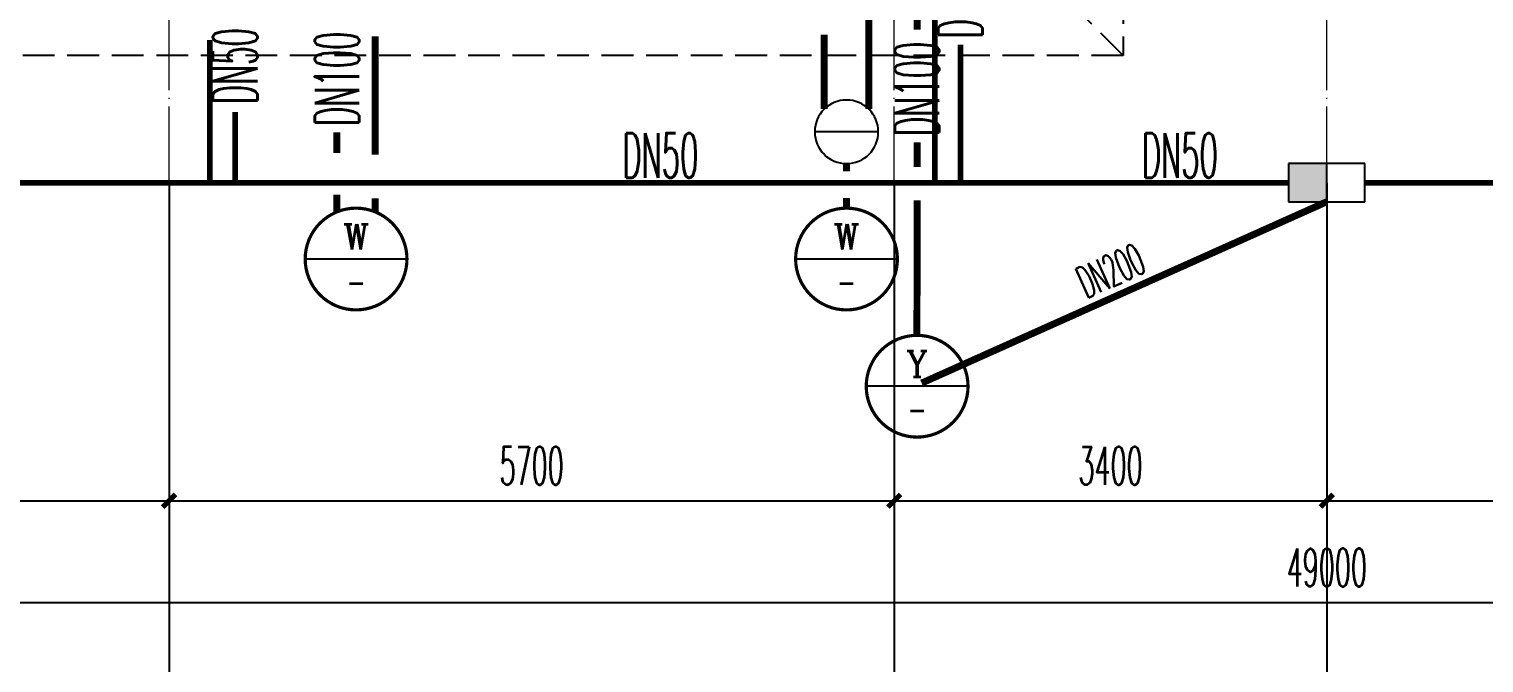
# Model space of a CAD drawing. Extents: x 27938 to 1042331, y -235042 to 1535213.
# Drawn here: x 696617 to 708052, y 667882 to 672865 of the extents above; entities that cross this region are included whole.
import ezdxf
from ezdxf.enums import TextEntityAlignment as Align

# ---------------------------------------------------------------- set-up
doc = ezdxf.new("R2010")
doc.units = 0
doc.header["$LTSCALE"] = 1000
doc.header["$MEASUREMENT"] = 0
doc.linetypes.add('DASH', pattern=[0.35, 0.25, -0.1])
doc.linetypes.add('DOTE', pattern=[2.42, 2, -0.2, 0.02, -0.2])
for name, color, linetype in [('AXIS', 3, 'Continuous'), ('DIM_雨水', 3, 'Continuous'), ('PIPE-凝结', 150, 'N'), ('PIPE-污水', 2, 'W'), ('PIPE-阳台', 132, 'YT'), ('PIPE-雨水', 4, 'Y'), ('TEXT_凝结', 7, 'Continuous'), ('TEXT_污水', 7, 'Continuous'), ('TEXT_雨水', 7, 'Continuous'), ('TWT_雨水口', 4, 'Continuous'), ('WELL_污水', 2, 'Continuous'), ('卫生间', 6, 'Continuous')]:
    doc.layers.add(name, color=color, linetype=linetype)
doc.layers.add('DOTE', color=19, linetype='DOTE', lineweight=9)
doc.styles.add('_TCH_DIM_T3', font='SIMPLEX.shx', dxfattribs={"width": 0.494118, "bigfont": 'GBCBIG.shx'})
doc.styles.add('_TWT_CIRCLE', font='COMPLEX', dxfattribs={"width": 1.1, "height": 3.5, "bigfont": 'HZTXT'})
doc.styles.add('_TWT_PIPEDN', font='SIMPLEX.shx', dxfattribs={"width": 0.6, "oblique": 10, "height": 3, "bigfont": 'HZTXT.shx'})
doc.styles.get("Standard").update_dxf_attribs({"font": 'gbenor.shx', "bigfont": 'gbcbig.shx'})
doc.linetypes.add('N', pattern='A,3,-0.2,["N",Standard,S=0.25,R=0,X=-0.1,Y=-0.115],-0.2', length=3.4)
doc.linetypes.add('W', pattern='A,3,-0.2,["W",Standard,S=0.25,R=0,X=-0.1,Y=-0.115],-0.2', length=3.4)
doc.linetypes.add('Y', pattern='A,3,-0.2,["Y",Standard,S=0.25,R=0,X=-0.1,Y=-0.115],-0.2', length=3.4)
doc.linetypes.add('YT', pattern='A,3,-0.2,["YT",Standard,S=0.25,R=0,X=-0.1,Y=-0.115],-0.35', length=3.55)
doc.dimstyles.new('_TCH_ARCH&&100', dxfattribs={"dimtxt": 297.5, "dimasz": 100, "dimexe": 250, "dimexo": 300, "dimgap": 126.25, "dimtad": 1, "dimdec": 0, "dimzin": 0, "dimdsep": 46, "dimtxsty": '_TCH_DIM_T3', "dimblk": 'ARCHTICK', "dimcen": 0.09, "dimclrt": 4, "dimazin": 2, "dimtfac": 1, "dimtdec": 0, "dimtix": 1, "dimtmove": 2, "dimatfit": 3, "dimfxl": 1, "dimtolj": 1, "dimtzin": 0, "dimarcsym": 0})

# ---------------------------------------------------------------- blocks, each defined once
blk = doc.blocks.new('HFTHFFGHFH')
at = {"layer": 'DOTE', "linetype": 'DOTE', "ltscale": 0.3}
for p, q in [((551617, 594449), (551617, 612949)), ((560717, 594449), (560717, 612949)), ((557317, 594449), (557317, 602649))]:
    blk.add_line(p, q, dxfattribs=at)
blk = doc.blocks.new('BFBTCSD')
at = {"layer": '卫生间', "color": 159, "linetype": 'DASH', "true_color": 0x22346e}
blk.add_line((705217, 672657), (704317, 673557), dxfattribs=at)
blk.add_lwpolyline([(706817, 673857), (705217, 673857), (705217, 672657), (684017, 672657), (684017, 673857), (681417, 673857), (681417, 683557), (683217, 683557), (683217, 684557), (689717, 684557), (689717, 689157), (691417, 689157)], dxfattribs=at)
blk = doc.blocks.new('$TWTSYS$00000190')
blk.add_line((0, 0.5, 0), (0, -0.5, 0))
blk.add_circle((0, 0, 0), 0.5)
blk = doc.blocks.new('_ArchTick')
at = {"color": 0, "linetype": 'ByBlock', "const_width": 0.4}
blk.add_lwpolyline([(-0.5, -0.5), (0.5, 0.5)], dxfattribs=at)
blk = doc.blocks.new('*D857')
at = {"layer": 'AXIS', "color": 0, "lineweight": -2}
for p, q in [((706817, 671357), (706817, 668907)), ((710217, 671357), (710217, 668907)), ((706817, 669157), (710217, 669157))]:
    blk.add_line(p, q, dxfattribs=at)
at = {"layer": 'Defpoints', "color": 0}
for p in [(706817, 671657), (710217, 671657), (710217, 669157)]:
    blk.add_point(p, dxfattribs=at)
at = {"layer": 'AXIS', "color": 0, "lineweight": -2, "xscale": 100, "yscale": 100, "zscale": 100, "rotation": 180}
blk.add_blockref('_ArchTick', (706817, 669157), dxfattribs=at)
at = {"layer": 'AXIS', "color": 0, "lineweight": -2, "xscale": 100, "yscale": 100, "zscale": 100}
blk.add_blockref('_ArchTick', (710217, 669157), dxfattribs=at)
at = {"layer": 'AXIS', "color": 4, "insert": (708517, 669432), "char_height": 297.5, "attachment_point": 5, "style": '_TCH_DIM_T3'}
blk.add_mtext('\\A1;3400', dxfattribs=at)
blk = doc.blocks.new('*D905')
at = {"layer": 'AXIS', "color": 0, "lineweight": -2}
for p, q in [((694617, 671357), (694617, 668907)), ((697717, 671357), (697717, 668907)), ((694617, 669157), (697717, 669157))]:
    blk.add_line(p, q, dxfattribs=at)
at = {"layer": 'Defpoints', "color": 0}
for p in [(694617, 671657), (697717, 671657), (697717, 669157)]:
    blk.add_point(p, dxfattribs=at)
at = {"layer": 'AXIS', "color": 0, "lineweight": -2, "xscale": 100, "yscale": 100, "zscale": 100, "rotation": 180}
blk.add_blockref('_ArchTick', (694617, 669157), dxfattribs=at)
at = {"layer": 'AXIS', "color": 0, "lineweight": -2, "xscale": 100, "yscale": 100, "zscale": 100}
blk.add_blockref('_ArchTick', (697717, 669157), dxfattribs=at)
at = {"layer": 'AXIS', "color": 4, "insert": (696167, 669432), "char_height": 297.5, "attachment_point": 5, "style": '_TCH_DIM_T3'}
blk.add_mtext('\\A1;3100', dxfattribs=at)
blk = doc.blocks.new('*D906')
at = {"layer": 'AXIS', "color": 0, "lineweight": -2}
for p, q in [((697717, 671357), (697717, 668907)), ((703417, 671357), (703417, 668907)), ((697717, 669157), (703417, 669157))]:
    blk.add_line(p, q, dxfattribs=at)
at = {"layer": 'Defpoints', "color": 0}
for p in [(697717, 671657), (703417, 671657), (703417, 669157)]:
    blk.add_point(p, dxfattribs=at)
at = {"layer": 'AXIS', "color": 0, "lineweight": -2, "xscale": 100, "yscale": 100, "zscale": 100, "rotation": 180}
blk.add_blockref('_ArchTick', (697717, 669157), dxfattribs=at)
at = {"layer": 'AXIS', "color": 0, "lineweight": -2, "xscale": 100, "yscale": 100, "zscale": 100}
blk.add_blockref('_ArchTick', (703417, 669157), dxfattribs=at)
at = {"layer": 'AXIS', "color": 4, "insert": (700567, 669432), "char_height": 297.5, "attachment_point": 5, "style": '_TCH_DIM_T3'}
blk.add_mtext('\\A1;5700', dxfattribs=at)
blk = doc.blocks.new('*D907')
at = {"layer": 'AXIS', "color": 0, "lineweight": -2}
for p, q in [((703417, 671357), (703417, 668907)), ((706817, 671357), (706817, 668907)), ((703417, 669157), (706817, 669157))]:
    blk.add_line(p, q, dxfattribs=at)
at = {"layer": 'Defpoints', "color": 0}
for p in [(703417, 671657), (706817, 671657), (706817, 669157)]:
    blk.add_point(p, dxfattribs=at)
at = {"layer": 'AXIS', "color": 0, "lineweight": -2, "xscale": 100, "yscale": 100, "zscale": 100, "rotation": 180}
blk.add_blockref('_ArchTick', (703417, 669157), dxfattribs=at)
at = {"layer": 'AXIS', "color": 0, "lineweight": -2, "xscale": 100, "yscale": 100, "zscale": 100}
blk.add_blockref('_ArchTick', (706817, 669157), dxfattribs=at)
at = {"layer": 'AXIS', "color": 4, "insert": (705117, 669432), "char_height": 297.5, "attachment_point": 5, "style": '_TCH_DIM_T3'}
blk.add_mtext('\\A1;3400', dxfattribs=at)
blk = doc.blocks.new('*D908')
at = {"layer": 'AXIS', "color": 0, "lineweight": -2}
for p, q in [((682317, 671357), (682317, 668107)), ((731317, 671357), (731317, 668107)), ((682317, 668357), (731317, 668357))]:
    blk.add_line(p, q, dxfattribs=at)
at = {"layer": 'Defpoints', "color": 0}
for p in [(682317, 671657), (731317, 671657), (731317, 668357)]:
    blk.add_point(p, dxfattribs=at)
at = {"layer": 'AXIS', "color": 0, "lineweight": -2, "xscale": 100, "yscale": 100, "zscale": 100, "rotation": 180}
blk.add_blockref('_ArchTick', (682317, 668357), dxfattribs=at)
at = {"layer": 'AXIS', "color": 0, "lineweight": -2, "xscale": 100, "yscale": 100, "zscale": 100}
blk.add_blockref('_ArchTick', (731317, 668357), dxfattribs=at)
at = {"layer": 'AXIS', "color": 4, "insert": (706817, 668632), "char_height": 297.5, "attachment_point": 5, "style": '_TCH_DIM_T3'}
blk.add_mtext('\\A1;49000', dxfattribs=at)
blk = doc.blocks.new('$TwtSys$00000424')
for p, q in [((-500, 250), (500, 250)), ((-500, -250), (-500, 250)), ((0, -250), (0, 250)), ((500, 250), (500, -250)), ((500, -250), (-500, -250))]:
    blk.add_line(p, q)
blk.add_solid([(0, 250), (500, 250), (0, -250), (500, -250)])

msp = doc.modelspace()

# ---------------------------------------------------------------- linework, layer by layer
at = {"layer": 'AXIS'}
for p, q in [((697716.6, 671657.2), (697716.6, 667657.2)), ((703416.6, 671657.2), (703416.6, 667657.2)), ((706816.6, 671657.2), (706816.6, 667657.2))]:
    msp.add_line(p, q, dxfattribs=at)
at = {"layer": 'DIM_雨水'}
for p, q in [((699586.6, 671057.2), (698786.6, 671057.2)), ((703441.6, 671057.2), (702641.6, 671057.2)), ((703996.6, 670057.2), (703196.6, 670057.2))]:
    msp.add_line(p, q, dxfattribs=at)
at = {"layer": 'DIM_雨水', "const_width": 25}
for points in [[(699586.6, 671057.2, 1), (698786.6, 671057.2, 1)], [(703441.6, 671057.2, 1), (702641.6, 671057.2, 1)], [(703996.6, 670057.2, 1), (703196.6, 670057.2, 1)]]:
    msp.add_lwpolyline(points, format="xyb", close=True, dxfattribs=at)
at = {"layer": 'PIPE-凝结', "const_width": 45}
for points in [[(703736.6, 673477.6), (703736.6, 671657.2)], [(698036.6, 672780.2), (698036.6, 671657.2)], [(703936.6, 672741.5), (703936.6, 671657.2)], [(698236.6, 672214), (698236.6, 671657.2)], [(685296.6, 671657.2), (706516.6, 671657.2)], [(707116.6, 671657.2), (728336.6, 671657.2)]]:
    msp.add_lwpolyline(points, dxfattribs=at)
at = {"layer": 'PIPE-污水', "const_width": 55}
for points in [[(699336.6, 672807.4), (699336.6, 671876.5)], [(699036.6, 672052.8), (699036.6, 671890)], [(703041.2, 671807.2), (703041.1, 671746)], [(699036.6, 671562.3), (699036.6, 671428)], [(699336.6, 671535.2), (699336.6, 671428)], [(703040.8, 671536.2), (703040.7, 671457.2)]]:
    msp.add_lwpolyline(points, dxfattribs=at)
at = {"layer": 'PIPE-阳台', "const_width": 55}
for points in [[(703216.6, 673408.8), (703216.6, 672235.7)], [(702866.6, 672819.9), (702866.6, 672235.7)]]:
    msp.add_lwpolyline(points, dxfattribs=at)
at = {"layer": 'PIPE-雨水', "const_width": 55}
for points in [[(703596.6, 674887.2), (703596.1, 672859.8)], [(703595.9, 671973.8), (703595.9, 671780.2)], [(703595.8, 671517.9), (703595.6, 670457.2)], [(703632, 670081.9), (706816.6, 671507.2)]]:
    msp.add_lwpolyline(points, dxfattribs=at)

# ---------------------------------------------------------------- block references
msp.add_blockref('HFTHFFGHFH', (146100, 77208.4))
at = {"color": 8}
msp.add_blockref('BFBTCSD', (0, 0), dxfattribs=at)
at = {"layer": 'TWT_雨水口', "xscale": 0.6, "yscale": -0.6, "zscale": 0.6, "rotation": 180.0000000000071}
msp.add_blockref('$TwtSys$00000424', (706816.6, 671657.2), dxfattribs=at)
at = {"layer": 'WELL_污水', "xscale": -500, "yscale": 500, "zscale": 500, "rotation": 270}
msp.add_blockref('$TWTSYS$00000190', (703041.6, 672057.2), dxfattribs=at)

# ---------------------------------------------------------------- texts
at = {"layer": 'DIM_雨水', "color": 7, "style": '_TWT_CIRCLE'}
for s, height, p, p2 in [('W', 197, (699083.4, 671133), (699289.8, 671133)), ('W', 197, (702938.4, 671133), (703144.8, 671133)), ('Y', 203.9, (703511.1, 670131.9), (703682, 670131.9))]:
    msp.add_text(s, height=height, dxfattribs=at).set_placement(p, p2, align=Align.FIT)
at = {"layer": 'DIM_雨水', "color": 7, "style": '_TWT_CIRCLE', "width": 0.777778}
for p, p2 in [((699110.7, 670775.9), (699262.5, 670775.9)), ((702965.7, 670775.9), (703117.5, 670775.9)), ((703520.7, 669775.9), (703672.5, 669775.9))]:
    msp.add_text('-', height=207, dxfattribs=at).set_placement(p, p2, align=Align.FIT)
at = {"layer": 'TEXT_凝结', "style": '_TWT_PIPEDN', "width": 0.48}
for p in [(704111.6, 672791.5), (698411.6, 672274.6)]:
    msp.add_text('DN50', height=350, rotation=90, dxfattribs=at).set_placement(p)
for p in [(701279.8, 671696.6), (705363.2, 671696.6)]:
    msp.add_text('DN50', height=350, dxfattribs=at).set_placement(p)
at = {"layer": 'TEXT_污水', "style": '_TWT_PIPEDN', "width": 0.48}
msp.add_text('DN100', height=350, rotation=90, dxfattribs=at).set_placement((699211.6, 672102.8))
at = {"layer": 'TEXT_雨水', "style": '_TWT_PIPEDN', "width": 0.48}
for s, height, rotation, p in [('DN100', 350, 89.98685, (703770.9, 672023.8)), ('DN200', 250, 24.11087, (704927, 670743.7))]:
    msp.add_text(s, height=height, rotation=rotation, dxfattribs=at).set_placement(p)

# ---------------------------------------------------------------- dimensions: what is measured, and where the dimension line sits
at = {"layer": 'AXIS'}
for p1, p2, distance, picture, middle in [((682316.6, 671657.2), (731316.6, 671657.2), -3300, '*D908', (706816.6, 668632.2)), ((694616.6, 671657.2), (697716.6, 671657.2), -2500, '*D905', (696166.6, 669432.2)), ((697716.6, 671657.2), (703416.6, 671657.2), -2500, '*D906', (700566.6, 669432.2)), ((703416.6, 671657.2), (706816.6, 671657.2), -2500, '*D907', (705116.6, 669432.2)), ((706816.6, 671657.2), (710216.6, 671657.2), -2500, '*D857', (708516.6, 669432.2))]:
    dim = msp.add_aligned_dim(p1=p1, p2=p2, distance=distance, dimstyle='_TCH_ARCH&&100', dxfattribs=at)
    dim.commit()
    dim.dimension.update_dxf_attribs({"geometry": picture, "text_midpoint": middle})

doc.saveas('drawing.dxf')
